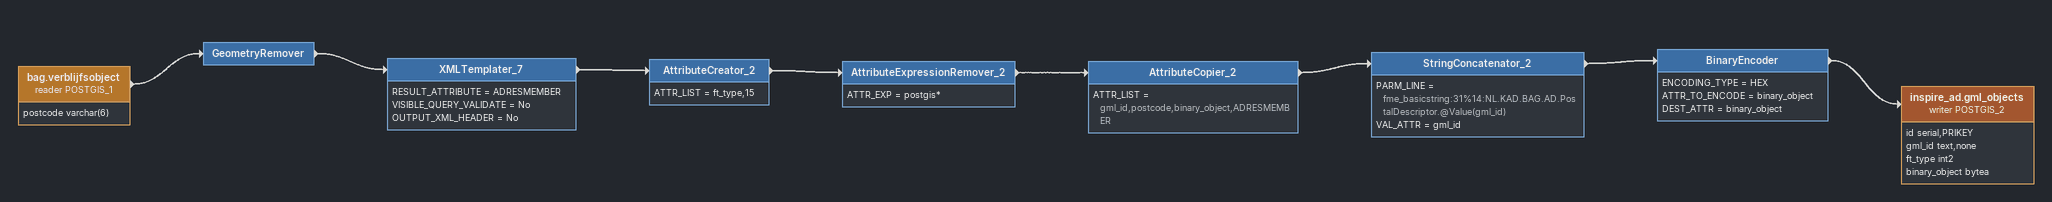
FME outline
bag.verblijfsobject (reader POSTGIS_1)
    attributes: postcode varchar(6)
    -> GeometryRemover
GeometryRemover
    -> XMLTemplater_7
XMLTemplater_7
    RESULT_ATTRIBUTE = ADRESMEMBER
    VISIBLE_QUERY_VALIDATE = No
    OUTPUT_XML_HEADER = No
    -> AttributeCreator_2
AttributeCreator_2
    ATTR_LIST = ft_type,15
    -> AttributeExpressionRemover_2
AttributeExpressionRemover_2
    ATTR_EXP = postgis*
    -> AttributeCopier_2
AttributeCopier_2
    ATTR_LIST = gml_id,postcode,binary_object,ADRESMEMBER
    -> StringConcatenator_2
StringConcatenator_2
    PARM_LINE = fme_basicstring:31%14:NL.KAD.BAG.AD.PostalDescriptor.@Value(gml_id)
    VAL_ATTR = gml_id
    -> BinaryEncoder
BinaryEncoder
    ENCODING_TYPE = HEX
    ATTR_TO_ENCODE = binary_object
    DEST_ATTR = binary_object
    -> inspire_ad.gml_objects (writer POSTGIS_2)
inspire_ad.gml_objects (writer POSTGIS_2)
    attributes: id serial,PRIKEY, gml_id text,none, ft_type int2, binary_object bytea
